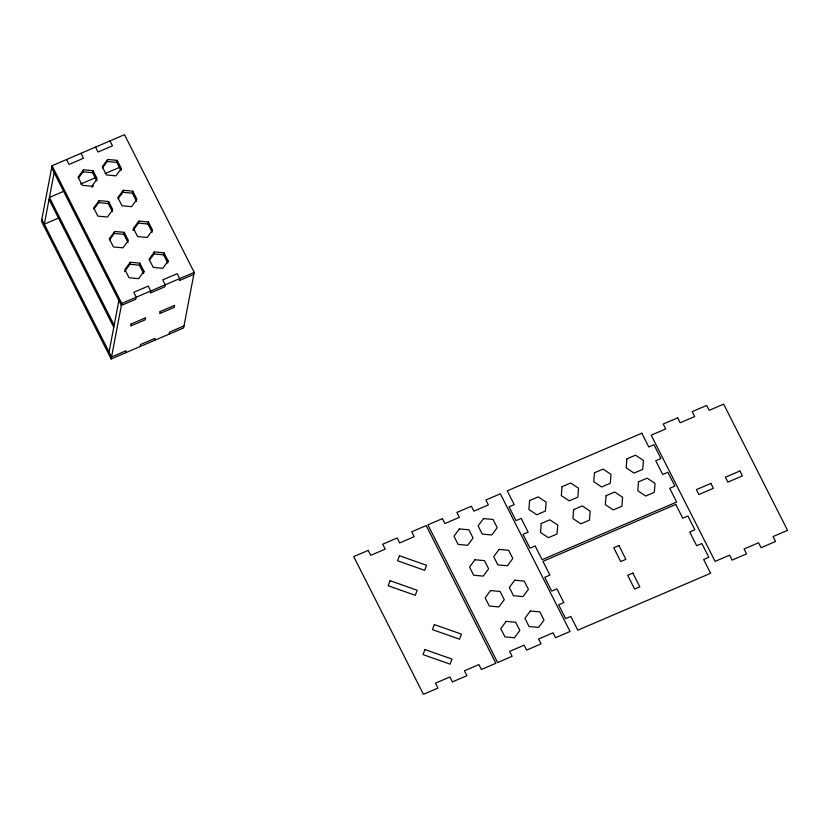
<?xml version="1.0" encoding="UTF-8"?>
<svg xmlns="http://www.w3.org/2000/svg" width="829" height="829" viewBox="0 0 829 829"><rect width="100%" height="100%" fill="white"/><g stroke="black" fill="none" stroke-linecap="round" stroke-linejoin="round"><path stroke-width="1.24" d="M52.051 165.727L41.45 221.281L111.159 358.967L183.603 327.932L194.204 272.389L124.495 134.692L52.051 165.727L121.749 303.424L111.159 358.967M54.154 172.66L44.32 224.182L58.818 217.975M78.392 178.204L83.118 171.821L83.501 169.81L93.045 170.712L97.19 178.909L91.801 186.204L82.258 185.302L78.102 177.105L83.501 169.81M96.806 180.909L92.661 172.712L93.045 170.712M93.998 209.022L98.713 202.639L99.097 200.628L108.64 201.52L112.796 209.716L107.397 217.022L97.853 216.12L93.708 207.924L99.097 200.628M102.547 167.862L107.262 161.468L107.646 159.469L117.19 160.36L121.345 168.556L120.961 170.567L116.816 162.37L117.19 160.36M112.412 211.727L108.257 203.53L108.64 201.52M109.594 239.84L114.319 233.446L114.703 231.446L124.246 232.338L128.391 240.534L123.003 247.83L113.449 246.938L109.304 238.742L114.703 231.446M118.143 198.67L122.868 192.287L123.252 190.276L132.795 191.178L136.94 199.374L131.552 206.67L122.008 205.779L117.853 197.582L123.252 190.276M128.008 242.545L123.863 234.348L124.246 232.338M136.557 201.385L132.412 193.188L132.795 191.178M109.045 352.045L118.879 300.512M133.459 228.4L133.075 230.4L138.464 223.105L138.847 221.094L148.391 221.996L152.546 230.193L147.147 237.488L137.604 236.586L133.459 228.4L138.847 221.094M124.526 271.56L129.915 264.264L130.298 262.254L139.842 263.156L143.997 271.352L143.614 273.363L139.459 265.166L139.842 263.156M152.163 232.203L148.008 224.006L148.391 221.996M125.645 352.76L126.029 350.75L111.542 356.957L41.833 219.27M149.344 260.306L154.07 253.923L154.453 251.912L163.997 252.814L168.142 261.011L167.759 263.011L163.614 254.824L163.997 252.814M140.132 346.553L140.515 344.543L155.013 338.336L154.629 340.346M169.116 334.139L169.499 332.128L183.986 325.921M107.646 159.469L102.257 166.764L106.402 174.96L115.946 175.852L121.345 168.556M92.092 187.302L93.439 185.468M130.298 262.254L124.91 269.56L129.055 277.756L138.598 278.648L143.997 271.352M154.453 251.912L149.054 259.208L153.21 267.404L162.753 268.306L168.142 261.011M63.916 191.209L49.429 197.416L114.153 325.269M80.641 184.048L96.247 177.365M105.159 173.541L119.656 167.334M121.749 303.424L194.204 272.389M193.82 274.389L179.333 280.596L179.717 278.596L177.219 273.674L162.733 279.881L165.22 284.803L164.836 286.803L150.35 293.01L150.733 291.01L148.246 286.088L133.749 292.295L136.236 297.217L135.852 299.217L121.366 305.424L51.667 167.738M107.262 161.468L116.816 162.37M83.118 171.821L92.661 172.712M122.868 192.287L132.412 193.188M98.713 202.639L108.257 203.53M138.464 223.105L148.008 224.006M114.319 233.446L123.863 234.348M154.07 253.923L163.614 254.824M129.915 264.264L139.459 265.166M110.008 140.899L112.495 145.821L98.009 152.028L95.522 147.106M81.024 153.313L83.511 158.235L69.025 164.443L66.538 159.52M49.046 199.426L113.77 327.279M529.596 500.561L528.881 509.514L536.788 514.757L545.409 511.068L546.135 502.125L538.228 496.872L529.596 500.561M541.213 523.513L540.498 532.456L548.404 537.71L557.026 534.011L557.751 525.068L549.845 519.814L541.213 523.513M562.031 486.675L561.306 495.618L569.212 500.871L577.844 497.172L578.559 488.229L570.653 482.975L562.031 486.675M573.647 509.617L572.932 518.571L580.828 523.814L589.46 520.125L590.175 511.182L582.269 505.928L573.647 509.617M594.466 472.779L593.74 481.722L601.647 486.975L610.268 483.286L610.994 474.333L603.087 469.09L594.466 472.779M606.082 495.732L605.357 504.674L613.263 509.928L621.895 506.229L622.61 497.286L614.703 492.032L606.082 495.732M626.89 458.893L626.175 467.836L634.081 473.079L642.703 469.39L643.428 460.447L635.522 455.194L626.89 458.893M638.506 481.836L637.791 490.778L645.698 496.032L654.319 492.333L655.045 483.39L647.138 478.146L638.506 481.836M131.137 323.984L130.754 325.994L145.241 319.787L145.624 317.776L131.137 323.984M160.111 311.569L159.728 313.58L174.225 307.372L174.608 305.362L160.111 311.569M390.076 580.704L388.179 585.751L415.277 595.305L417.174 590.258L390.076 580.704M399.474 555.741L397.578 560.787L424.676 570.331L426.572 565.285L399.474 555.741M424.925 649.553L423.028 654.599L450.126 664.143L452.033 659.096L424.925 649.553M434.334 624.579L432.427 629.625L459.525 639.18L461.432 634.133L434.334 624.579M459.359 528.923L453.96 536.218L458.105 544.415L467.66 545.316L473.048 538.011L468.903 529.814L459.359 528.923M483.504 518.571L478.115 525.876L482.26 534.073L491.804 534.964L497.203 527.669L493.048 519.472L483.504 518.571M474.955 559.741L469.566 567.036L473.711 575.233L483.255 576.124L488.654 568.829L484.499 560.632L474.955 559.741M499.11 549.389L493.711 556.684L497.866 564.881L507.41 565.782L512.799 558.487L508.654 550.29L499.11 549.389M490.561 590.549L485.162 597.854L489.307 606.051L498.851 606.942L504.25 599.647L500.105 591.45L490.561 590.549M514.705 580.207L509.317 587.502L513.462 595.699L523.006 596.6L528.405 589.305L524.249 581.108L514.705 580.207M506.156 621.367L500.757 628.662L504.913 636.859L514.457 637.76L519.856 630.465L515.7 622.268L506.156 621.367M530.311 611.025L524.912 618.32L529.057 626.517L538.612 627.418L544 620.113L539.855 611.916L530.311 611.025M368.211 550.404L353.724 556.611L423.432 694.308L437.919 688.101L435.432 683.179L449.919 676.972L452.406 681.894L466.903 675.687L464.416 670.765L478.903 664.557L481.39 669.48L495.877 663.273L426.179 525.576L411.692 531.783L414.179 536.705L399.682 542.912L397.195 537.99L382.708 544.197L385.195 549.119L370.708 555.326L368.211 550.404M442.396 518.633L427.899 524.84L497.607 662.526L512.094 656.319L509.607 651.407L524.094 645.2L526.591 650.112L541.078 643.905L538.591 638.993L553.078 632.786L555.565 637.698L570.062 631.491L500.353 493.804L485.867 500.011L488.354 504.934L473.867 511.141L471.38 506.218L456.883 512.426L459.37 517.348L444.883 523.555L442.396 518.633M641.812 433.215L507.255 490.851L514.229 504.612L509.047 506.83L516.021 520.602L521.192 518.384L528.166 532.156L522.995 534.373L529.959 548.145L535.14 545.928L542.104 559.689L676.661 502.053L669.697 488.281L674.868 486.074L667.894 472.302L662.723 474.52L655.749 460.748L660.931 458.53L653.957 444.758L648.786 446.976L641.812 433.215M677.697 417.837L663.2 424.044L665.697 428.966L651.2 435.173L715.095 561.388L729.593 555.181L732.08 560.093L746.566 553.886L744.079 548.974L758.566 542.767L761.053 547.679L775.55 541.472L773.063 536.56L787.55 530.353L723.655 404.137L709.168 410.345L706.671 405.422L692.184 411.63L694.671 416.552L680.184 422.759L677.697 417.837M710.888 483.411L696.391 489.618L698.888 494.53L713.375 488.322L710.888 483.411M739.872 470.996L725.375 477.203L727.862 482.115L742.359 475.908L739.872 470.996M675.77 504.436L542.943 561.337L549.907 575.098L544.736 577.316L551.699 591.087L556.881 588.87L563.844 602.642L558.673 604.859L565.647 618.621L570.818 616.413L577.792 630.175L710.619 573.274L703.655 559.513L708.826 557.295L701.852 543.523L696.681 545.741L689.707 531.969L694.889 529.752L687.915 515.98L682.744 518.198L675.77 504.436M618.911 545.544L613.74 547.762L620.703 561.534L625.885 559.316L618.911 545.544M632.848 573.077L627.677 575.295L634.651 589.067L639.822 586.849L632.848 573.077"/></g></svg>
